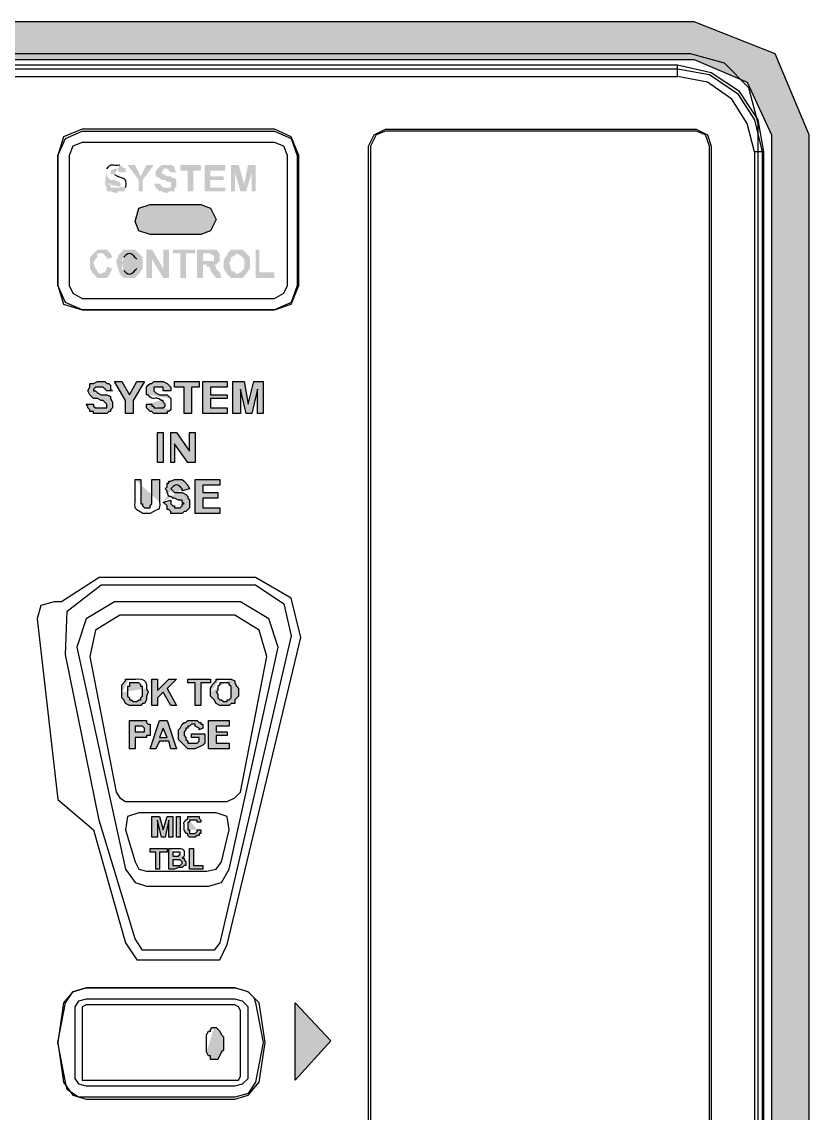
# Model space of a CAD drawing. Extents: x 0 to 760, y -27 to 732.
# Drawn here: x 266.38 to 279.27, y 60.24 to 78.11 of the extents above; entities that cross this region are included whole.
import ezdxf
from ezdxf.enums import TextEntityAlignment as Align

# ---------------------------------------------------------------- set-up
doc = ezdxf.new("R2010")
doc.units = 0
doc.header["$MEASUREMENT"] = 0

# ---------------------------------------------------------------- blocks, each defined once
blk = doc.blocks.new('RISER LOC')
at = {"linetype": 'Continuous', "lineweight": -2}
h = blk.add_hatch(color=7, dxfattribs=at)
h.paths.add_polyline_path([(-9.029, 75.454), (-8.936, 75.454), (-8.936, 75.392), (-8.782, 75.392), (-8.782, 75.423), (-8.751, 75.454), (-8.782, 75.454), (-8.782, 75.485), (-8.813, 75.485), (-8.874, 75.516), (-8.936, 75.516), (-8.998, 75.577), (-8.998, 75.701)], flags=0)
h.paths.add_polyline_path([(-8.782, 75.762), (-8.751, 75.731), (-8.689, 75.701), (-8.689, 75.639), (-8.782, 75.639), (-8.813, 75.67), (-8.813, 75.701), (-8.874, 75.701), (-8.936, 75.67), (-8.936, 75.608), (-8.874, 75.608)], flags=0)
h.paths.add_polyline_path([(-8.689, 75.392), (-8.72, 75.33), (-8.813, 75.33), (-8.844, 75.3), (-8.936, 75.33), (-8.998, 75.33), (-8.998, 75.392), (-9.029, 75.454)], flags=0)
for points in [[(-8.474, 75.33), (-8.474, 75.516), (-8.659, 75.762), (-8.535, 75.762), (-8.443, 75.577), (-8.35, 75.762), (-8.227, 75.762), (-8.412, 75.516), (-8.412, 75.33)], [(-8.227, 75.454), (-8.134, 75.454), (-8.073, 75.392), (-7.949, 75.392), (-7.949, 75.485), (-8.011, 75.485), (-8.042, 75.516), (-8.103, 75.516), (-8.134, 75.546), (-8.196, 75.577), (-8.196, 75.67), (-8.103, 75.762), (-7.949, 75.762), (-7.888, 75.731), (-7.888, 75.701), (-7.857, 75.639), (-7.949, 75.639), (-8.011, 75.701), (-8.073, 75.701), (-8.073, 75.67), (-8.103, 75.639), (-8.073, 75.608), (-8.011, 75.577), (-7.949, 75.577), (-7.918, 75.546), (-7.888, 75.546), (-7.857, 75.516), (-7.857, 75.392), (-7.888, 75.392), (-7.888, 75.33), (-7.98, 75.33), (-8.011, 75.3), (-8.103, 75.33), (-8.134, 75.33), (-8.196, 75.392)], [(-7.672, 75.33), (-7.672, 75.67), (-7.795, 75.67), (-7.795, 75.762), (-7.456, 75.762), (-7.456, 75.67), (-7.579, 75.67), (-7.579, 75.33)], [(-7.394, 75.33), (-7.394, 75.762), (-7.055, 75.762), (-7.055, 75.67), (-7.302, 75.67), (-7.302, 75.577), (-7.086, 75.577), (-7.086, 75.516), (-7.302, 75.516), (-7.302, 75.392), (-7.055, 75.392), (-7.055, 75.33)], [(-6.963, 75.33), (-6.963, 75.762), (-6.839, 75.762), (-6.747, 75.454), (-6.685, 75.762), (-6.562, 75.762), (-6.562, 75.33), (-6.623, 75.33), (-6.623, 75.639), (-6.716, 75.33), (-6.808, 75.33), (-6.901, 75.639), (-6.901, 75.33)], [(-7.456, 74.621), (-8.288, 74.621), (-8.474, 74.683), (-8.535, 74.837), (-8.474, 75.053), (-8.288, 75.115), (-7.456, 75.115), (-7.302, 75.053), (-7.209, 74.868), (-7.302, 74.683)], [(-8.998, 74.097), (-8.905, 74.066), (-8.967, 73.943), (-8.998, 73.912), (-9.152, 73.912), (-9.214, 73.974), (-9.275, 74.066), (-9.275, 74.251), (-9.152, 74.375), (-8.998, 74.375), (-8.936, 74.313), (-8.905, 74.251), (-8.998, 74.22), (-8.998, 74.251), (-9.059, 74.313), (-9.152, 74.313), (-9.152, 74.251), (-9.183, 74.22), (-9.214, 74.159), (-9.183, 74.066), (-9.152, 74.035), (-9.152, 74.005), (-9.09, 73.974), (-9.059, 74.005), (-9.029, 74.005), (-8.998, 74.066)], [(-8.35, 73.912), (-8.35, 74.375), (-8.258, 74.375), (-8.073, 74.066), (-8.073, 74.375), (-7.98, 74.375), (-7.98, 73.912), (-8.073, 73.912), (-8.258, 74.22), (-8.258, 73.912)], [(-7.795, 73.912), (-7.795, 74.313), (-7.918, 74.313), (-7.918, 74.375), (-7.548, 74.375), (-7.548, 74.313), (-7.703, 74.313), (-7.703, 73.912)], [(-6.562, 73.912), (-6.562, 74.375), (-6.5, 74.375), (-6.5, 74.005), (-6.253, 74.005), (-6.253, 73.912)], [(-9.337, 71.846), (-9.214, 71.846), (-9.214, 71.815), (-9.183, 71.784), (-8.998, 71.784), (-8.998, 71.846), (-9.059, 71.908), (-9.09, 71.908), (-9.152, 71.938), (-9.214, 71.938), (-9.275, 72), (-9.306, 72.062), (-9.275, 72.123), (-9.275, 72.185), (-9.214, 72.185), (-9.152, 72.216), (-9.029, 72.216), (-8.998, 72.185), (-8.967, 72.185), (-8.936, 72.154), (-8.936, 72.093), (-8.905, 72.062), (-8.998, 72.062), (-9.059, 72.123), (-9.183, 72.123), (-9.214, 72.093), (-9.214, 72.062), (-9.183, 72.062), (-9.152, 72.031), (-9.09, 72), (-8.998, 72), (-8.936, 71.969), (-8.936, 71.938), (-8.905, 71.877), (-8.905, 71.784), (-8.936, 71.753), (-8.936, 71.723), (-8.967, 71.723), (-8.998, 71.692), (-9.214, 71.692), (-9.214, 71.723), (-9.275, 71.723), (-9.275, 71.753), (-9.306, 71.784), (-9.306, 71.815)], [(-8.689, 71.692), (-8.689, 71.908), (-8.874, 72.216), (-8.751, 72.216), (-8.628, 72), (-8.504, 72.216), (-8.381, 72.216), (-8.566, 71.908), (-8.566, 71.692)], [(-7.733, 71.692), (-7.733, 72.123), (-7.888, 72.123), (-7.888, 72.216), (-7.487, 72.216), (-7.487, 72.123), (-7.61, 72.123), (-7.61, 71.692)], [(-7.425, 71.692), (-7.425, 72.216), (-7.024, 72.216), (-7.024, 72.123), (-7.302, 72.123), (-7.302, 72), (-7.024, 72), (-7.024, 71.938), (-7.302, 71.938), (-7.302, 71.784), (-7.024, 71.784), (-7.024, 71.692)], [(-6.932, 71.692), (-6.932, 72.216), (-6.747, 72.216), (-6.685, 71.846), (-6.592, 72.216), (-6.438, 72.216), (-6.438, 71.692), (-6.531, 71.692), (-6.531, 72.093), (-6.623, 71.692), (-6.716, 71.692), (-6.808, 72.093), (-6.808, 71.692)], [(-7.949, 70.89), (-7.949, 71.383), (-7.857, 71.383), (-7.641, 71.075), (-7.641, 71.383), (-7.548, 71.383), (-7.548, 70.89), (-7.672, 70.89), (-7.888, 71.198), (-7.888, 70.89)], [(-7.548, 70.057), (-7.548, 70.612), (-7.148, 70.612), (-7.148, 70.52), (-7.425, 70.52), (-7.425, 70.397), (-7.178, 70.397), (-7.178, 70.304), (-7.425, 70.304), (-7.425, 70.15), (-7.148, 70.15), (-7.148, 70.057)], [(-8.258, 66.912), (-8.258, 67.344), (-8.165, 67.344), (-8.165, 67.159), (-7.98, 67.344), (-7.857, 67.344), (-8.011, 67.19), (-7.857, 66.912), (-7.949, 66.912), (-8.073, 67.128), (-8.165, 67.035), (-8.165, 66.912)], [(-7.548, 66.912), (-7.548, 67.282), (-7.672, 67.282), (-7.672, 67.344), (-7.302, 67.344), (-7.302, 67.282), (-7.456, 67.282), (-7.456, 66.912)], [(-7.61, 66.388), (-7.61, 66.449), (-7.394, 66.449), (-7.394, 66.295), (-7.425, 66.264), (-7.548, 66.203), (-7.672, 66.203), (-7.826, 66.357), (-7.826, 66.511), (-7.795, 66.542), (-7.764, 66.604), (-7.733, 66.635), (-7.703, 66.635), (-7.672, 66.665), (-7.518, 66.665), (-7.487, 66.635), (-7.456, 66.635), (-7.456, 66.604), (-7.425, 66.604), (-7.425, 66.542), (-7.487, 66.511), (-7.487, 66.542), (-7.548, 66.573), (-7.548, 66.604), (-7.61, 66.604), (-7.641, 66.573), (-7.672, 66.573), (-7.672, 66.542), (-7.703, 66.542), (-7.703, 66.511), (-7.733, 66.48), (-7.733, 66.419), (-7.703, 66.388), (-7.703, 66.357), (-7.672, 66.326), (-7.672, 66.295), (-7.518, 66.295), (-7.487, 66.326), (-7.487, 66.388)], [(-7.333, 66.203), (-7.333, 66.665), (-6.993, 66.665), (-6.993, 66.573), (-7.209, 66.573), (-7.209, 66.48), (-7.024, 66.48), (-7.024, 66.419), (-7.209, 66.419), (-7.209, 66.295), (-6.993, 66.295), (-6.993, 66.203)], [(-8.258, 64.753), (-8.258, 65.093), (-8.134, 65.093), (-8.073, 64.877), (-8.011, 65.093), (-7.918, 65.093), (-7.918, 64.753), (-7.98, 64.753), (-7.98, 65.031), (-8.042, 64.753), (-8.103, 64.753), (-8.165, 65.031), (-8.165, 64.753)], [(-8.196, 64.229), (-8.196, 64.507), (-8.288, 64.507), (-8.288, 64.568), (-8.011, 64.568), (-8.011, 64.507), (-8.134, 64.507), (-8.134, 64.229)], [(-7.641, 64.229), (-7.641, 64.568), (-7.579, 64.568), (-7.579, 64.291), (-7.425, 64.291), (-7.425, 64.229)]]:
    blk.add_hatch(color=7, dxfattribs=at).paths.add_polyline_path(points)
h = blk.add_hatch(color=7, dxfattribs=at)
h.paths.add_polyline_path([(-8.844, 74.159), (-8.844, 74.19), (-8.813, 74.251), (-8.813, 74.282), (-8.72, 74.375), (-8.535, 74.375), (-8.412, 74.251), (-8.412, 74.066), (-8.474, 73.974), (-8.535, 73.912), (-8.72, 73.912), (-8.782, 73.974)], flags=0)
h.paths.add_polyline_path([(-8.751, 74.159), (-8.751, 74.066), (-8.72, 74.035)], flags=0)
h.paths.add_polyline_path([(-8.504, 74.066), (-8.504, 74.22)], flags=0)
h.paths.add_polyline_path([(-8.72, 74.251), (-8.751, 74.22), (-8.751, 74.159)], flags=0)
h = blk.add_hatch(color=7, dxfattribs=at)
h.paths.add_polyline_path([(-7.518, 73.912), (-7.518, 74.375), (-7.209, 74.375), (-7.148, 74.313), (-7.148, 74.19), (-7.209, 74.128), (-7.271, 74.128), (-7.24, 74.128), (-7.209, 74.097), (-7.209, 74.066), (-7.148, 74.005), (-7.117, 73.912), (-7.209, 73.912), (-7.302, 74.035), (-7.302, 74.066), (-7.333, 74.097), (-7.363, 74.097), (-7.363, 74.128), (-7.425, 74.128), (-7.425, 73.912)], flags=0)
h.paths.add_polyline_path([(-7.425, 74.19), (-7.24, 74.19), (-7.24, 74.282), (-7.271, 74.282), (-7.302, 74.313), (-7.425, 74.313)], flags=0)
h = blk.add_hatch(color=7, dxfattribs=at)
h.paths.add_polyline_path([(-7.086, 74.159), (-7.086, 74.19), (-7.055, 74.251), (-7.024, 74.282), (-7.024, 74.313), (-6.963, 74.375), (-6.777, 74.375), (-6.654, 74.251), (-6.654, 74.066), (-6.716, 73.974), (-6.777, 73.912), (-6.963, 73.912), (-7.024, 73.974), (-7.086, 74.066)], flags=0)
h.paths.add_polyline_path([(-6.993, 74.159), (-6.963, 74.066), (-6.963, 74.035), (-6.901, 74.005), (-6.87, 73.974), (-6.808, 74.005), (-6.747, 74.066), (-6.747, 74.22), (-6.808, 74.282), (-6.87, 74.313), (-6.901, 74.282), (-6.963, 74.251), (-6.963, 74.22)], flags=0)
h = blk.add_hatch(color=7, dxfattribs=at)
h.paths.add_polyline_path([(-8.35, 71.846), (-8.258, 71.846), (-8.258, 71.815), (-8.227, 71.815), (-8.227, 71.784), (-8.073, 71.784), (-8.042, 71.815), (-8.042, 71.846), (-8.073, 71.877), (-8.073, 71.908), (-8.103, 71.908)], flags=0)
h.paths.add_polyline_path([(-8.319, 72), (-8.35, 72), (-8.35, 72.123), (-8.319, 72.154), (-8.288, 72.185), (-8.258, 72.185), (-8.227, 72.216), (-8.073, 72.216), (-8.011, 72.185), (-7.98, 72.154), (-7.949, 72.123), (-7.949, 72.062), (-8.073, 72.062), (-8.073, 72.123), (-8.227, 72.123), (-8.227, 72.062), (-8.196, 72.031), (-8.134, 72), (-8.011, 72), (-7.949, 71.938)], flags=0)
h.paths.add_polyline_path([(-7.949, 71.753), (-7.98, 71.723), (-8.011, 71.723), (-8.011, 71.692), (-8.227, 71.692), (-8.258, 71.723), (-8.288, 71.723), (-8.35, 71.784), (-8.35, 71.846)], flags=0)
h = blk.add_hatch(color=7, dxfattribs=at)
h.paths.add_polyline_path([(-8.535, 70.612), (-8.443, 70.612), (-8.443, 70.212), (-8.412, 70.212), (-8.412, 70.181), (-8.381, 70.15), (-8.288, 70.15), (-8.288, 70.181), (-8.258, 70.212), (-8.258, 70.612), (-8.134, 70.612), (-8.134, 70.242)], flags=0)
h.paths.add_polyline_path([(-8.288, 70.057), (-8.412, 70.057)], flags=0)
h.paths.add_polyline_path([(-8.535, 70.242), (-8.535, 70.612)], flags=0)
h = blk.add_hatch(color=7, dxfattribs=at)
h.paths.add_polyline_path([(-8.073, 70.242), (-7.949, 70.273), (-7.949, 70.212), (-7.918, 70.181), (-7.888, 70.181), (-7.888, 70.15), (-7.795, 70.15), (-7.764, 70.181), (-7.764, 70.212), (-7.733, 70.212), (-7.764, 70.242), (-7.764, 70.273), (-7.826, 70.273), (-7.888, 70.304), (-7.918, 70.304), (-7.949, 70.335), (-7.98, 70.335), (-8.011, 70.397), (-8.011, 70.427), (-8.042, 70.458), (-8.011, 70.489), (-8.011, 70.551), (-7.98, 70.551), (-7.98, 70.582), (-7.949, 70.582), (-7.888, 70.612), (-7.764, 70.612), (-7.733, 70.582), (-7.672, 70.52), (-7.641, 70.458), (-7.764, 70.427), (-7.764, 70.458)], flags=0)
h.paths.add_polyline_path([(-7.918, 70.489), (-7.949, 70.458), (-7.888, 70.397), (-7.764, 70.397), (-7.703, 70.366), (-7.672, 70.335), (-7.672, 70.304), (-7.641, 70.273), (-7.641, 70.15), (-7.703, 70.088), (-7.733, 70.088), (-7.764, 70.057), (-7.949, 70.057), (-7.949, 70.088), (-7.98, 70.119), (-8.011, 70.119), (-8.011, 70.181), (-8.073, 70.242)], flags=0)
h = blk.add_hatch(color=7, dxfattribs=at)
h.paths.add_polyline_path([(-8.751, 67.128), (-8.751, 67.251), (-8.689, 67.313), (-8.689, 67.344), (-8.628, 67.344)], flags=0)
h.paths.add_polyline_path([(-8.35, 67.19), (-8.319, 67.128), (-8.35, 67.066), (-8.35, 67.005), (-8.381, 66.943), (-8.412, 66.943), (-8.443, 66.912), (-8.628, 66.912), (-8.689, 66.943), (-8.72, 67.005), (-8.751, 67.035), (-8.751, 67.128)], flags=0)
h.paths.add_polyline_path([(-8.659, 67.128), (-8.659, 67.066), (-8.628, 67.035), (-8.628, 67.005), (-8.597, 67.005), (-8.566, 66.974), (-8.504, 66.974), (-8.474, 67.005), (-8.443, 67.005), (-8.443, 67.035), (-8.412, 67.066), (-8.412, 67.22), (-8.443, 67.22), (-8.443, 67.251), (-8.474, 67.282), (-8.628, 67.282), (-8.628, 67.22), (-8.659, 67.22)], flags=0)
h = blk.add_hatch(color=7, dxfattribs=at)
h.paths.add_polyline_path([(-7.302, 67.128), (-7.302, 67.19), (-7.271, 67.251), (-7.209, 67.313), (-7.209, 67.344), (-7.148, 67.344)], flags=0)
h.paths.add_polyline_path([(-6.963, 67.344), (-6.901, 67.313), (-6.901, 67.282), (-6.87, 67.22), (-6.839, 67.19), (-6.839, 67.066), (-6.901, 67.005), (-6.901, 66.943), (-6.963, 66.943), (-6.993, 66.912), (-7.148, 66.912), (-7.209, 66.943), (-7.24, 67.005), (-7.302, 67.066), (-7.302, 67.128)], flags=0)
h.paths.add_polyline_path([(-7.209, 67.128), (-7.178, 67.097), (-7.178, 67.035), (-7.148, 67.005), (-7.117, 67.005), (-7.086, 66.974), (-7.024, 66.974), (-7.024, 67.005), (-6.993, 67.005), (-6.963, 67.035), (-6.963, 67.22), (-6.993, 67.251), (-6.993, 67.282), (-7.148, 67.282), (-7.148, 67.251), (-7.178, 67.22), (-7.178, 67.159)], flags=0)
h = blk.add_hatch(color=7, dxfattribs=at)
h.paths.add_polyline_path([(-8.628, 66.203), (-8.628, 66.665), (-8.35, 66.665), (-8.35, 66.635), (-8.319, 66.604), (-8.288, 66.604), (-8.288, 66.419), (-8.35, 66.419), (-8.35, 66.388), (-8.535, 66.388), (-8.535, 66.203)], flags=0)
h.paths.add_polyline_path([(-8.535, 66.573), (-8.535, 66.48), (-8.381, 66.48), (-8.381, 66.542), (-8.412, 66.573)], flags=0)
h = blk.add_hatch(color=7, dxfattribs=at)
h.paths.add_polyline_path([(-7.857, 66.203), (-7.949, 66.203), (-7.98, 66.326), (-8.134, 66.326), (-8.196, 66.203), (-8.288, 66.203), (-8.134, 66.665), (-8.011, 66.665)], flags=0)
h.paths.add_polyline_path([(-8.011, 66.388), (-8.073, 66.542), (-8.134, 66.388)], flags=0)
h = blk.add_hatch(color=7, dxfattribs=at)
h.paths.add_polyline_path([(-7.518, 64.877), (-7.456, 64.877), (-7.456, 64.815), (-7.487, 64.815), (-7.487, 64.784), (-7.518, 64.784), (-7.548, 64.753), (-7.641, 64.753), (-7.672, 64.784), (-7.672, 64.815), (-7.703, 64.815), (-7.733, 64.877)], flags=0)
h.paths.add_polyline_path([(-7.672, 65.062), (-7.672, 65.093), (-7.487, 65.093), (-7.487, 65.062), (-7.456, 65.031), (-7.456, 65), (-7.518, 65), (-7.518, 65.031), (-7.641, 65.031), (-7.641, 65), (-7.672, 65), (-7.672, 64.877), (-7.641, 64.877), (-7.641, 64.815), (-7.548, 64.815), (-7.518, 64.846), (-7.518, 64.877)], flags=0)
h = blk.add_hatch(color=7, dxfattribs=at)
h.paths.add_polyline_path([(-7.98, 64.568), (-7.857, 64.568)], flags=0)
h.paths.add_polyline_path([(-7.733, 64.445), (-7.764, 64.414), (-7.733, 64.414), (-7.733, 64.383), (-7.703, 64.353), (-7.703, 64.291), (-7.733, 64.291), (-7.764, 64.26), (-7.826, 64.26), (-7.888, 64.229), (-7.98, 64.229), (-7.98, 64.568)], flags=0)
h.paths.add_polyline_path([(-7.918, 64.507), (-7.918, 64.445), (-7.826, 64.445), (-7.795, 64.476), (-7.795, 64.507)], flags=0)
h.paths.add_polyline_path([(-7.918, 64.383), (-7.918, 64.291), (-7.795, 64.291), (-7.764, 64.322), (-7.764, 64.353), (-7.795, 64.383)], flags=0)
h = blk.add_hatch(color=7, dxfattribs=at)
h.paths.add_polyline_path([(-7.24, 61.639), (-7.209, 61.639), (-7.148, 61.577), (-7.117, 61.516), (-7.086, 61.485), (-7.086, 61.269), (-7.117, 61.238), (-7.178, 61.115), (-7.302, 61.115), (-7.302, 61.176), (-7.333, 61.176), (-7.363, 61.238)], flags=0)
h.paths.add_polyline_path([(-7.363, 61.516), (-7.333, 61.577), (-7.302, 61.577), (-7.302, 61.608), (-7.271, 61.639), (-7.24, 61.639)], flags=0)
at = {"color": 7, "linetype": 'Continuous', "lineweight": -2}
for points in [[(0.623, 17.711), (1.949, 18.236), (2.504, 19.592), (2.504, 76.256), (1.949, 77.582), (0.623, 78.106), (-33.143, 78.106), (-34.469, 77.582), (-35.024, 76.256), (-35.024, 19.592), (-34.469, 18.236), (-33.143, 17.711)], [(-33.143, 18.328), (-34.037, 18.698), (-34.376, 19.592), (-34.376, 76.256), (-34.037, 77.119), (-33.143, 77.489), (0.623, 77.489), (1.487, 77.119), (1.888, 76.256), (1.888, 19.592), (1.487, 18.698), (0.623, 18.328)], [(-5.883, 73.789), (-5.976, 73.511), (-6.253, 73.388), (-5.976, 73.48), (-5.852, 73.789), (-5.852, 75.916), (-5.976, 76.225), (-6.253, 76.348), (-9.399, 76.348), (-9.707, 76.225), (-9.8, 75.916), (-9.676, 76.194), (-9.399, 76.317), (-6.253, 76.317), (-5.976, 76.194), (-5.883, 75.916)], [(0.87, 76.071), (0.808, 76.256), (0.654, 76.317), (-4.434, 76.317), (-4.588, 76.256), (-4.681, 76.071), (-4.681, 44.432), (-4.588, 44.309), (-4.434, 44.216), (0.654, 44.216), (0.808, 44.309), (0.87, 44.432)], [(-6.037, 75.916), (-6.099, 76.071), (-6.253, 76.132), (-9.399, 76.132), (-9.553, 76.071), (-9.614, 75.916), (-9.614, 73.789), (-9.553, 73.665), (-9.399, 73.573), (-6.253, 73.573), (-6.099, 73.665), (-6.037, 73.789)], [(-9.8, 73.789), (-9.8, 75.916)], [(-7.456, 74.621), (-8.288, 74.621), (-8.474, 74.683), (-8.535, 74.837), (-8.474, 75.053), (-8.288, 75.115), (-7.456, 75.115), (-7.302, 75.053), (-7.209, 74.868), (-7.302, 74.683)], [(-9.399, 73.388), (-9.676, 73.511), (-9.8, 73.789), (-9.707, 73.48)], [(-6.253, 73.388), (-9.399, 73.388)], [(-9.337, 71.846), (-9.214, 71.846), (-9.214, 71.815), (-9.183, 71.784), (-8.998, 71.784), (-8.998, 71.846), (-9.059, 71.908), (-9.09, 71.908), (-9.152, 71.938), (-9.214, 71.938), (-9.275, 72), (-9.306, 72.062), (-9.275, 72.123), (-9.275, 72.185), (-9.214, 72.185), (-9.152, 72.216), (-9.029, 72.216), (-8.998, 72.185), (-8.967, 72.185), (-8.936, 72.154), (-8.936, 72.093), (-8.905, 72.062), (-8.998, 72.062), (-9.059, 72.123), (-9.183, 72.123), (-9.214, 72.093), (-9.214, 72.062), (-9.183, 72.062), (-9.152, 72.031), (-9.09, 72), (-8.998, 72), (-8.936, 71.969), (-8.936, 71.938), (-8.905, 71.877), (-8.905, 71.784), (-8.936, 71.753), (-8.936, 71.723), (-8.967, 71.723), (-8.998, 71.692), (-9.214, 71.692), (-9.214, 71.723), (-9.275, 71.723), (-9.275, 71.753), (-9.306, 71.784), (-9.306, 71.815)], [(-8.689, 71.692), (-8.689, 71.908), (-8.874, 72.216), (-8.751, 72.216), (-8.628, 72), (-8.504, 72.216), (-8.381, 72.216), (-8.566, 71.908), (-8.566, 71.692)], [(-7.733, 71.692), (-7.733, 72.123), (-7.888, 72.123), (-7.888, 72.216), (-7.487, 72.216), (-7.487, 72.123), (-7.61, 72.123), (-7.61, 71.692)], [(-7.425, 71.692), (-7.425, 72.216), (-7.024, 72.216), (-7.024, 72.123), (-7.302, 72.123), (-7.302, 72), (-7.024, 72), (-7.024, 71.938), (-7.302, 71.938), (-7.302, 71.784), (-7.024, 71.784), (-7.024, 71.692)], [(-6.932, 71.692), (-6.932, 72.216), (-6.747, 72.216), (-6.685, 71.846), (-6.592, 72.216), (-6.438, 72.216), (-6.438, 71.692), (-6.531, 71.692), (-6.531, 72.093), (-6.623, 71.692), (-6.716, 71.692), (-6.808, 72.093), (-6.808, 71.692)], [(-8.165, 70.89), (-8.165, 71.383), (-8.073, 71.383), (-8.073, 70.89)], [(-7.949, 70.89), (-7.949, 71.383), (-7.857, 71.383), (-7.641, 71.075), (-7.641, 71.383), (-7.548, 71.383), (-7.548, 70.89), (-7.672, 70.89), (-7.888, 71.198), (-7.888, 70.89)], [(-7.548, 70.057), (-7.548, 70.612), (-7.148, 70.612), (-7.148, 70.52), (-7.425, 70.52), (-7.425, 70.397), (-7.178, 70.397), (-7.178, 70.304), (-7.425, 70.304), (-7.425, 70.15), (-7.148, 70.15), (-7.148, 70.057)], [(-6.562, 69.009), (-9.121, 69.009), (-9.738, 68.608), (-9.861, 68.608), (-10.077, 68.546), (-10.139, 68.331), (-9.8, 65.37), (-9.214, 64.877), (-8.689, 63.027), (-8.504, 62.749), (-7.148, 62.749), (-7.024, 62.996), (-5.822, 68.022), (-5.976, 68.67)], [(-7.148, 63.027), (-7.24, 62.903), (-8.412, 62.903), (-8.535, 63.088), (-9.121, 65.031), (-9.676, 67.745), (-9.645, 68.454), (-9.09, 68.886), (-6.562, 68.886), (-6.099, 68.577), (-5.976, 68.053)], [(-6.993, 64.229), (-6.192, 67.868), (-6.346, 68.331), (-6.808, 68.608), (-8.874, 68.608), (-9.337, 68.331), (-9.491, 67.868), (-8.689, 64.229), (-8.535, 64.013), (-8.35, 63.952), (-7.333, 63.952), (-7.117, 64.013)], [(-6.808, 65.494), (-6.377, 67.714), (-6.5, 68.146), (-6.901, 68.392), (-8.782, 68.392), (-9.183, 68.146), (-9.275, 67.714), (-8.844, 65.494), (-8.782, 65.401), (-8.689, 65.339), (-7.024, 65.339), (-6.901, 65.401)], [(-8.659, 67.128), (-8.659, 67.066), (-8.628, 67.035), (-8.628, 67.005), (-8.597, 67.005), (-8.566, 66.974), (-8.504, 66.974), (-8.474, 67.005), (-8.443, 67.005), (-8.443, 67.035), (-8.412, 67.066), (-8.412, 67.22), (-8.443, 67.22), (-8.443, 67.251), (-8.474, 67.282), (-8.628, 67.282), (-8.628, 67.22), (-8.659, 67.22)], [(-8.258, 66.912), (-8.258, 67.344), (-8.165, 67.344), (-8.165, 67.159), (-7.98, 67.344), (-7.857, 67.344), (-8.011, 67.19), (-7.857, 66.912), (-7.949, 66.912), (-8.073, 67.128), (-8.165, 67.035), (-8.165, 66.912)], [(-7.548, 66.912), (-7.548, 67.282), (-7.672, 67.282), (-7.672, 67.344), (-7.302, 67.344), (-7.302, 67.282), (-7.456, 67.282), (-7.456, 66.912)], [(-7.209, 67.128), (-7.178, 67.097), (-7.178, 67.035), (-7.148, 67.005), (-7.117, 67.005), (-7.086, 66.974), (-7.024, 66.974), (-7.024, 67.005), (-6.993, 67.005), (-6.963, 67.035), (-6.963, 67.22), (-6.993, 67.251), (-6.993, 67.282), (-7.148, 67.282), (-7.148, 67.251), (-7.178, 67.22), (-7.178, 67.159)], [(-8.628, 66.203), (-8.628, 66.665), (-8.35, 66.665), (-8.35, 66.635), (-8.319, 66.604), (-8.288, 66.604), (-8.288, 66.419), (-8.35, 66.419), (-8.35, 66.388), (-8.535, 66.388), (-8.535, 66.203)], [(-7.857, 66.203), (-7.949, 66.203), (-7.98, 66.326), (-8.134, 66.326), (-8.196, 66.203), (-8.288, 66.203), (-8.134, 66.665), (-8.011, 66.665)], [(-7.61, 66.388), (-7.61, 66.449), (-7.394, 66.449), (-7.394, 66.295), (-7.425, 66.264), (-7.548, 66.203), (-7.672, 66.203), (-7.826, 66.357), (-7.826, 66.511), (-7.795, 66.542), (-7.764, 66.604), (-7.733, 66.635), (-7.703, 66.635), (-7.672, 66.665), (-7.518, 66.665), (-7.487, 66.635), (-7.456, 66.635), (-7.456, 66.604), (-7.425, 66.604), (-7.425, 66.542), (-7.487, 66.511), (-7.487, 66.542), (-7.548, 66.573), (-7.548, 66.604), (-7.61, 66.604), (-7.641, 66.573), (-7.672, 66.573), (-7.672, 66.542), (-7.703, 66.542), (-7.703, 66.511), (-7.733, 66.48), (-7.733, 66.419), (-7.703, 66.388), (-7.703, 66.357), (-7.672, 66.326), (-7.672, 66.295), (-7.518, 66.295), (-7.487, 66.326), (-7.487, 66.388)], [(-7.333, 66.203), (-7.333, 66.665), (-6.993, 66.665), (-6.993, 66.573), (-7.209, 66.573), (-7.209, 66.48), (-7.024, 66.48), (-7.024, 66.419), (-7.209, 66.419), (-7.209, 66.295), (-6.993, 66.295), (-6.993, 66.203)], [(-8.535, 66.573), (-8.535, 66.48), (-8.381, 66.48), (-8.381, 66.542), (-8.412, 66.573)], [(-8.011, 66.388), (-8.073, 66.542), (-8.134, 66.388)], [(-8.474, 65.154), (-8.659, 65.093), (-8.689, 64.877), (-8.535, 64.353), (-8.474, 64.229), (-8.35, 64.198), (-7.363, 64.198), (-7.209, 64.229), (-7.117, 64.353), (-6.993, 64.877), (-7.024, 65.093), (-7.209, 65.154)], [(-8.258, 64.753), (-8.258, 65.093), (-8.134, 65.093), (-8.073, 64.877), (-8.011, 65.093), (-7.918, 65.093), (-7.918, 64.753), (-7.98, 64.753), (-7.98, 65.031), (-8.042, 64.753), (-8.103, 64.753), (-8.165, 65.031), (-8.165, 64.753)], [(-7.857, 64.753), (-7.857, 65.093), (-7.795, 65.093), (-7.795, 64.753)], [(-8.196, 64.229), (-8.196, 64.507), (-8.288, 64.507), (-8.288, 64.568), (-8.011, 64.568), (-8.011, 64.507), (-8.134, 64.507), (-8.134, 64.229)], [(-7.641, 64.229), (-7.641, 64.568), (-7.579, 64.568), (-7.579, 64.291), (-7.425, 64.291), (-7.425, 64.229)], [(-7.918, 64.507), (-7.918, 64.445), (-7.826, 64.445), (-7.795, 64.476), (-7.795, 64.507)], [(-7.918, 64.383), (-7.918, 64.291), (-7.795, 64.291), (-7.764, 64.322), (-7.764, 64.353), (-7.795, 64.383)], [(-9.676, 62.04), (-9.553, 62.225), (-9.337, 62.287), (-9.553, 62.225), (-9.707, 62.04), (-9.8, 61.392), (-9.707, 60.745), (-9.553, 60.529), (-9.337, 60.467), (-6.901, 60.467), (-6.685, 60.529), (-6.5, 60.745), (-6.407, 61.392), (-6.5, 62.04), (-6.685, 62.225), (-6.901, 62.287), (-6.777, 62.256), (-6.685, 62.225), (-6.592, 62.132), (-6.562, 62.04), (-6.438, 61.392), (-6.562, 60.745), (-6.685, 60.56), (-6.901, 60.498), (-9.337, 60.498), (-9.46, 60.498), (-9.553, 60.56), (-9.645, 60.621), (-9.676, 60.745), (-9.8, 61.392)], [(-9.337, 62.287), (-6.901, 62.287)], [(-9.337, 62.102), (-9.46, 62.071), (-9.522, 61.978), (-9.522, 60.806), (-9.46, 60.714), (-9.337, 60.683), (-6.901, 60.683), (-6.777, 60.714), (-6.685, 60.806), (-6.685, 61.978), (-6.777, 62.071), (-6.901, 62.102)], [(-9.337, 62.009), (-9.399, 61.978), (-9.399, 61.916), (-9.399, 60.837), (-9.399, 60.776), (-9.337, 60.776), (-6.901, 60.776), (-6.839, 60.776), (-6.808, 60.837), (-6.808, 61.916), (-6.839, 61.978), (-6.901, 62.009)], [(-5.328, 61.423), (-5.914, 60.776), (-5.914, 62.04)]]:
    blk.add_lwpolyline(points, close=True, dxfattribs=at)
for points in [[(-22.874, 43.846), (-16.584, 43.846), (-16.584, 76.071), (-16.522, 76.256), (-16.337, 76.348), (-11.218, 76.348), (-11.064, 76.256), (-10.971, 76.071), (-10.971, 43.846), (-4.711, 43.846), (-4.711, 76.071), (-4.619, 76.256), (-4.434, 76.348), (0.654, 76.348), (0.839, 76.256), (0.901, 76.071), (0.901, 43.846), (1.672, 43.846), (1.672, 76.441), (1.518, 77.027), (1.117, 77.427), (0.562, 77.582), (-33.205, 77.582)], [(-34.376, 43.939), (-34.284, 43.939), (-34.284, 75.978), (-34.099, 75.978), (-34.006, 76.441), (-33.729, 76.841), (-33.359, 77.119), (-32.865, 77.212), (0.346, 77.212), (0.346, 77.397), (-32.865, 77.397), (-33.42, 77.273), (-33.852, 76.965), (-34.161, 76.502), (-34.284, 75.978)], [(1.764, 75.978), (1.61, 75.978), (1.61, 43.538), (1.61, 42.428), (1.61, 25.252), (1.764, 25.252), (1.764, 75.978), (1.672, 76.502), (1.363, 76.965), (0.901, 77.273), (0.346, 77.397)], [(-34.099, 75.978), (-34.099, 43.877), (-34.161, 43.846), (-34.253, 43.908), (-34.253, 75.978), (-34.13, 76.502), (-33.852, 76.934), (-33.39, 77.242), (-32.865, 77.335), (0.346, 77.335), (0.87, 77.242), (1.333, 76.934), (1.61, 76.502), (1.733, 75.978), (1.733, 25.252)], [(1.61, 75.978), (1.487, 76.441), (1.24, 76.841), (0.839, 77.119), (0.346, 77.212)], [(-8.319, 72), (-8.35, 72), (-8.35, 72.123), (-8.319, 72.154), (-8.288, 72.185), (-8.258, 72.185), (-8.227, 72.216), (-8.073, 72.216), (-8.011, 72.185), (-7.98, 72.154), (-7.949, 72.123), (-7.949, 72.062), (-8.073, 72.062), (-8.073, 72.123), (-8.227, 72.123), (-8.227, 72.062), (-8.196, 72.031), (-8.134, 72), (-8.011, 72), (-7.949, 71.938)], [(-7.949, 71.753), (-7.98, 71.723), (-8.011, 71.723), (-8.011, 71.692), (-8.227, 71.692), (-8.258, 71.723), (-8.288, 71.723), (-8.35, 71.784), (-8.35, 71.846), (-8.258, 71.846), (-8.258, 71.815), (-8.227, 71.815), (-8.227, 71.784), (-8.073, 71.784), (-8.042, 71.815), (-8.042, 71.846), (-8.073, 71.877), (-8.073, 71.908), (-8.103, 71.908)], [(-8.535, 70.242), (-8.535, 70.612), (-8.443, 70.612), (-8.443, 70.212), (-8.412, 70.212), (-8.412, 70.181), (-8.381, 70.15), (-8.288, 70.15), (-8.288, 70.181), (-8.258, 70.212), (-8.258, 70.612), (-8.134, 70.612), (-8.134, 70.242)], [(-7.918, 70.489), (-7.949, 70.458), (-7.888, 70.397), (-7.764, 70.397), (-7.703, 70.366), (-7.672, 70.335), (-7.672, 70.304), (-7.641, 70.273), (-7.641, 70.15), (-7.703, 70.088), (-7.733, 70.088), (-7.764, 70.057), (-7.949, 70.057), (-7.949, 70.088), (-7.98, 70.119), (-8.011, 70.119), (-8.011, 70.181), (-8.073, 70.242), (-7.949, 70.273), (-7.949, 70.212), (-7.918, 70.181), (-7.888, 70.181), (-7.888, 70.15), (-7.795, 70.15), (-7.764, 70.181), (-7.764, 70.212), (-7.733, 70.212), (-7.764, 70.242), (-7.764, 70.273), (-7.826, 70.273), (-7.888, 70.304), (-7.918, 70.304), (-7.949, 70.335), (-7.98, 70.335), (-8.011, 70.397), (-8.011, 70.427), (-8.042, 70.458), (-8.011, 70.489), (-8.011, 70.551), (-7.98, 70.551), (-7.98, 70.582), (-7.949, 70.582), (-7.888, 70.612), (-7.764, 70.612), (-7.733, 70.582), (-7.672, 70.52), (-7.641, 70.458), (-7.764, 70.427), (-7.764, 70.458)], [(-8.288, 70.057), (-8.412, 70.057)], [(-8.35, 67.19), (-8.319, 67.128), (-8.35, 67.066), (-8.35, 67.005), (-8.381, 66.943), (-8.412, 66.943), (-8.443, 66.912), (-8.628, 66.912), (-8.689, 66.943), (-8.72, 67.005), (-8.751, 67.035), (-8.751, 67.128), (-8.751, 67.251), (-8.689, 67.313), (-8.689, 67.344), (-8.628, 67.344)], [(-6.963, 67.344), (-6.901, 67.313), (-6.901, 67.282), (-6.87, 67.22), (-6.839, 67.19), (-6.839, 67.066), (-6.901, 67.005), (-6.901, 66.943), (-6.963, 66.943), (-6.993, 66.912), (-7.148, 66.912), (-7.209, 66.943), (-7.24, 67.005), (-7.302, 67.066), (-7.302, 67.128), (-7.302, 67.19), (-7.271, 67.251), (-7.209, 67.313), (-7.209, 67.344), (-7.148, 67.344)], [(-7.672, 65.062), (-7.672, 65.093), (-7.487, 65.093), (-7.487, 65.062), (-7.456, 65.031), (-7.456, 65), (-7.518, 65), (-7.518, 65.031), (-7.641, 65.031), (-7.641, 65), (-7.672, 65), (-7.672, 64.877), (-7.641, 64.877), (-7.641, 64.815), (-7.548, 64.815), (-7.518, 64.846), (-7.518, 64.877), (-7.456, 64.877), (-7.456, 64.815), (-7.487, 64.815), (-7.487, 64.784), (-7.518, 64.784), (-7.548, 64.753), (-7.641, 64.753), (-7.672, 64.784), (-7.672, 64.815), (-7.703, 64.815), (-7.733, 64.877)], [(-7.733, 64.445), (-7.764, 64.414), (-7.733, 64.414), (-7.733, 64.383), (-7.703, 64.353), (-7.703, 64.291), (-7.733, 64.291), (-7.764, 64.26), (-7.826, 64.26), (-7.888, 64.229), (-7.98, 64.229), (-7.98, 64.568), (-7.857, 64.568)], [(-7.363, 61.516), (-7.333, 61.577), (-7.302, 61.577), (-7.302, 61.608), (-7.271, 61.639), (-7.24, 61.639), (-7.209, 61.639), (-7.148, 61.577), (-7.117, 61.516), (-7.086, 61.485), (-7.086, 61.269), (-7.117, 61.238), (-7.178, 61.115), (-7.302, 61.115), (-7.302, 61.176), (-7.333, 61.176), (-7.363, 61.238)]]:
    blk.add_lwpolyline(points, dxfattribs=at)
for points in [[(-8.998, 75.701), (-8.914, 75.807), (-8.905, 75.743), (-8.782, 75.762)], [(-8.874, 75.608), (-8.76, 75.527), (-8.659, 75.597), (-8.689, 75.392)], [(-8.504, 74.22), (-8.586, 74.298), (-8.616, 74.367), (-8.72, 74.251)], [(-8.72, 74.035), (-8.616, 73.919), (-8.586, 73.989), (-8.504, 74.066)], [(-8.103, 71.908), (-8.234, 71.997), (-8.214, 71.868), (-8.319, 72)], [(-8.103, 71.908), (-8.234, 71.997), (-8.214, 71.868), (-8.319, 72)], [(-7.949, 71.938), (-7.949, 71.877), (-7.949, 71.815), (-7.949, 71.753)], [(-7.949, 71.938), (-7.949, 71.877), (-7.949, 71.815), (-7.949, 71.753)], [(-7.764, 70.458), (-7.804, 70.511), (-7.868, 70.56), (-7.918, 70.489)], [(-7.764, 70.458), (-7.804, 70.511), (-7.868, 70.56), (-7.918, 70.489)], [(-8.412, 70.057), (-8.489, 70.121), (-8.556, 70.101), (-8.535, 70.242)], [(-8.412, 70.057), (-8.489, 70.121), (-8.556, 70.101), (-8.535, 70.242)], [(-8.134, 70.242), (-8.124, 70.095), (-8.138, 70.143), (-8.288, 70.057)], [(-8.134, 70.242), (-8.124, 70.095), (-8.138, 70.143), (-8.288, 70.057)], [(-8.628, 67.344), (-8.495, 67.333), (-8.322, 67.4), (-8.35, 67.19)], [(-8.628, 67.344), (-8.495, 67.333), (-8.322, 67.4), (-8.35, 67.19)], [(-7.148, 67.344), (-7.086, 67.344), (-7.024, 67.344), (-6.963, 67.344)], [(-7.148, 67.344), (-7.086, 67.344), (-7.024, 67.344), (-6.963, 67.344)], [(-7.733, 64.877), (-7.724, 65.039), (-7.769, 64.962), (-7.672, 65.062)], [(-7.733, 64.877), (-7.724, 65.039), (-7.769, 64.962), (-7.672, 65.062)], [(-7.857, 64.568), (-7.735, 64.577), (-7.725, 64.567), (-7.733, 64.445)], [(-7.857, 64.568), (-7.735, 64.577), (-7.725, 64.567), (-7.733, 64.445)], [(-7.363, 61.238), (-7.363, 61.331), (-7.363, 61.423), (-7.363, 61.516)], [(-7.363, 61.238), (-7.363, 61.331), (-7.363, 61.423), (-7.363, 61.516)]]:
    blk.add_open_spline(points, degree=3, dxfattribs=at)
for points in [[(-33.143, 78.106), (-34.469, 77.582), (1.949, 77.582)], [(-33.143, 78.106), (0.623, 78.106), (1.949, 77.582)], [(-34.469, 77.582), (-34.5, 77.489), (1.98, 77.489)], [(-34.469, 77.582), (1.949, 77.582), (1.98, 77.489)], [(0.623, 77.489), (1.487, 77.119), (2.134, 77.119)], [(0.623, 77.489), (1.98, 77.489), (2.134, 77.119)], [(1.487, 77.119), (1.888, 76.256), (2.504, 76.256)], [(1.487, 77.119), (2.134, 77.119), (2.504, 76.256)], [(1.888, 76.256), (1.888, 19.592), (2.504, 19.592)], [(1.888, 76.256), (2.504, 76.256), (2.504, 19.592)], [(-8.165, 70.89), (-8.073, 70.89), (-8.165, 71.383), (-8.073, 71.383)], [(-7.857, 64.753), (-7.795, 64.753), (-7.857, 65.093), (-7.795, 65.093)], [(-5.328, 61.423), (-5.914, 60.776), (-5.914, 62.04)]]:
    blk.add_solid(points, dxfattribs=at)
at = {"color": 0, "lineweight": 30, "flags": 104}
blk.add_attdef('DeviceAttributes', text='', height=9, dxfattribs=at).set_placement((56.266, 4.5), align=Align.TOP_LEFT)

msp = doc.modelspace()

# ---------------------------------------------------------------- block references
msp.add_blockref('RISER LOC', (276.766, 0))

doc.saveas('drawing.dxf')
